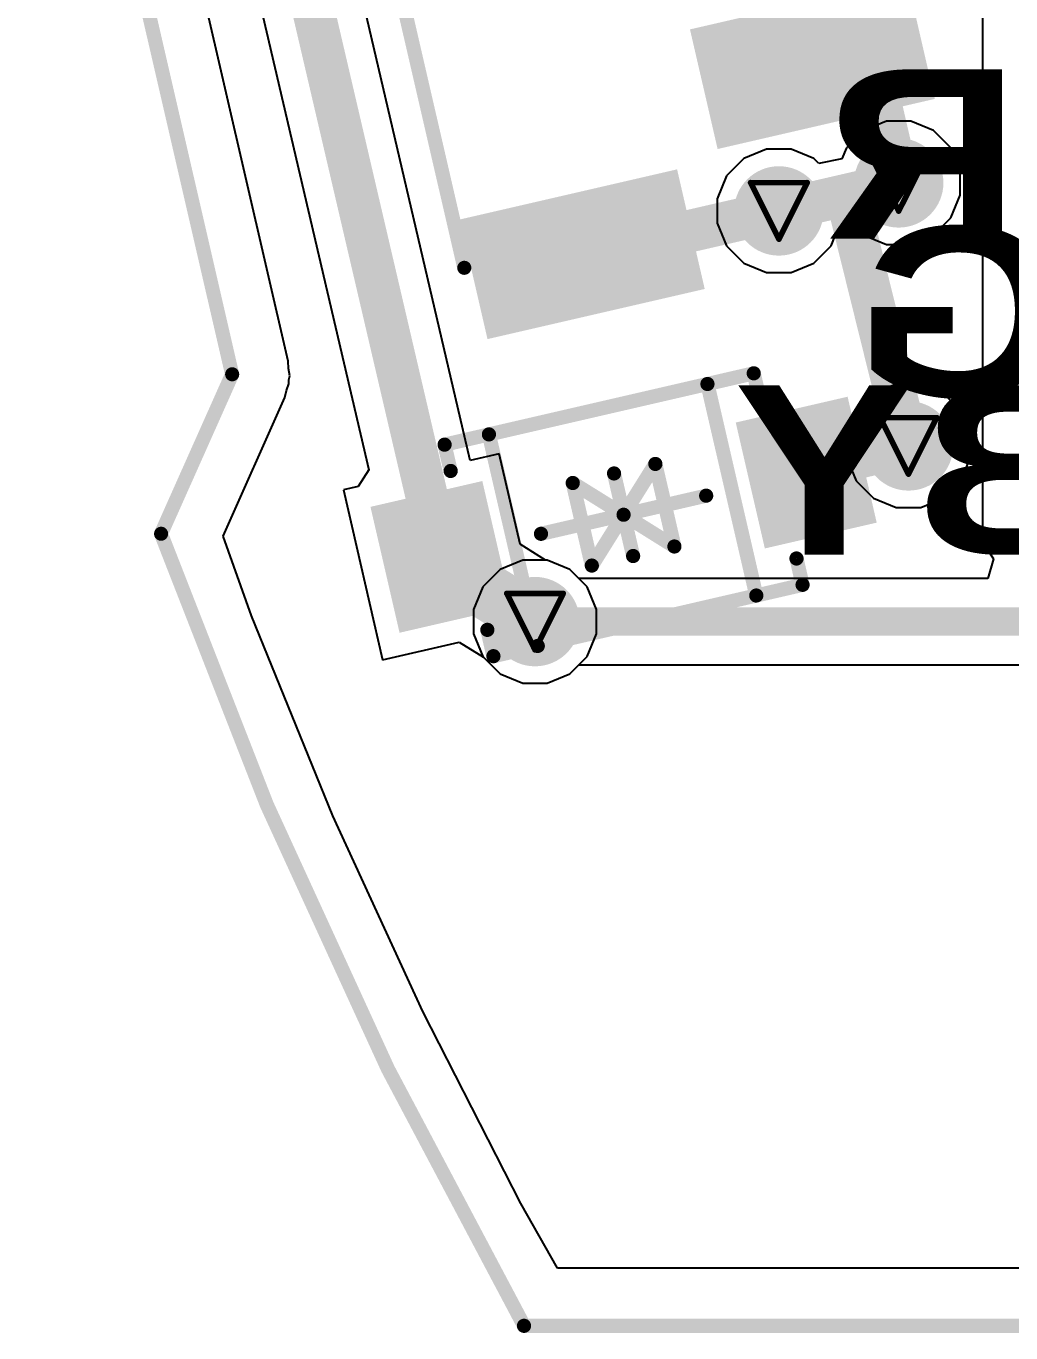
# Model space of a CAD drawing. Header units: inches. Extents: x -6 to 385, y -2 to 98.
# Drawn here: x -4.48 to 4.38, y -0.06 to 11.69 of the extents above; entities that cross this region are included whole.
import ezdxf

# ---------------------------------------------------------------- set-up
doc = ezdxf.new("R2010")
doc.units = ezdxf.units.IN
for name, color, linetype in [('Board outline', 216, 'Continuous'), ('Bottom Layer', 5, 'Continuous'), ('Bottom Overlay', 54, 'Continuous'), ('Bottom Paste', 16, 'Continuous'), ('Bottom Solder', 6, 'Continuous'), ('Drill Drawing', 1, 'Continuous'), ('Layer 1', 16, 'Continuous'), ('Layer 2', 76, 'Continuous'), ('Pad Holes', 156, 'Continuous'), ('Top Layer', 1, 'Continuous'), ('Top Solder', 216, 'Continuous'), ('Via Holes', 16, 'Continuous')]:
    doc.layers.add(name, color=color, linetype=linetype)
doc.styles.add('Arial Black_Bold', font='', dxfattribs={"height": 0.2})
doc.styles.get('Arial Black_Bold').set_extended_font_data('Arial Black', bold=True)

# ---------------------------------------------------------------- blocks, each defined once
blk = doc.blocks.new('SOD_123__B__D____________B_76')
at = {"layer": 'Bottom Layer'}
for points in [[(-1.22, -0.53), (-2.15, -0.53), (-2.15, 0.53), (-1.22, 0.53)], [(2.15, -0.53), (1.22, -0.53), (1.22, 0.53), (2.15, 0.53)]]:
    blk.add_hatch(color=5, dxfattribs=at).paths.add_polyline_path(points)
at = {"layer": 'Bottom Paste'}
for points in [[(-1.22, -0.53), (-2.15, -0.53), (-2.15, 0.53), (-1.22, 0.53)], [(2.15, -0.53), (1.22, -0.53), (1.22, 0.53), (2.15, 0.53)]]:
    blk.add_hatch(color=16, dxfattribs=at).paths.add_polyline_path(points)
at = {"layer": 'Bottom Solder'}
for points in [[(-1.169, -0.581), (-2.201, -0.581), (-2.201, 0.581), (-1.169, 0.581)], [(2.201, -0.581), (1.169, -0.581), (1.169, 0.581), (2.201, 0.581)]]:
    blk.add_hatch(color=6, dxfattribs=at).paths.add_polyline_path(points)
at = {"layer": 'Bottom Overlay'}
for points in [[(-1.426, 0.976, 0.127, 0.127, 0), (-1.426, 0.733, 0.127, 0.127, 0)], [(-1.426, 0.976, 0.127, 0.127, 0), (1.426, 0.976, 0.127, 0.127, 0)], [(-1.017, 0.976, 0.127, 0.127, 0), (-1.017, -0.976, 0.127, 0.127, 0)], [(0.999, 0.976, 0.127, 0.127, 0), (0.999, -0.976, 0.127, 0.127, 0)], [(1.426, 0.976, 0.127, 0.127, 0), (1.426, 0.733, 0.127, 0.127, 0)], [(-0.381, 0.381, 0.127, 0.127, 0), (0, 0, 0.127, 0.127, 0)], [(-0.381, 0.381, 0.127, 0.127, 0), (-0.381, -0.381, 0.127, 0.127, 0)], [(0, 0.381, 0.127, 0.127, 0), (0, -0.381, 0.127, 0.127, 0)], [(0, 0, 0.127, 0.127, 0), (0.381, 0.381, 0.127, 0.127, 0)], [(0.381, 0.381, 0.127, 0.127, 0), (0.381, -0.381, 0.127, 0.127, 0)], [(-0.762, 0, 0.127, 0.127, 0), (0.762, 0, 0.127, 0.127, 0)], [(-0.381, -0.381, 0.127, 0.127, 0), (0, 0, 0.127, 0.127, 0)], [(0, 0, 0.127, 0.127, 0), (0.381, -0.381, 0.127, 0.127, 0)], [(-1.426, -0.733, 0.127, 0.127, 0), (-1.426, -0.976, 0.127, 0.127, 0)], [(1.426, -0.733, 0.127, 0.127, 0), (1.426, -0.976, 0.127, 0.127, 0)], [(-1.426, -0.976, 0.127, 0.127, 0), (1.426, -0.976, 0.127, 0.127, 0)]]:
    blk.add_lwpolyline(points, format="xyseb", dxfattribs=at)
for points in [[(-1.458, 0.976, 0.0635, 0.0635, 1), (-1.394, 0.976, 0.0635, 0.0635, 1)], [(-1.458, 0.976, 0.0635, 0.0635, 1), (-1.394, 0.976, 0.0635, 0.0635, 1)], [(-1.049, 0.976, 0.0635, 0.0635, 1), (-0.985, 0.976, 0.0635, 0.0635, 1)], [(0.967, 0.976, 0.0635, 0.0635, 1), (1.031, 0.976, 0.0635, 0.0635, 1)], [(1.394, 0.976, 0.0635, 0.0635, 1), (1.458, 0.976, 0.0635, 0.0635, 1)], [(1.394, 0.976, 0.0635, 0.0635, 1), (1.458, 0.976, 0.0635, 0.0635, 1)], [(-1.458, 0.733, 0.0635, 0.0635, 1), (-1.394, 0.733, 0.0635, 0.0635, 1)], [(1.394, 0.733, 0.0635, 0.0635, 1), (1.458, 0.733, 0.0635, 0.0635, 1)], [(-0.413, 0.381, 0.0635, 0.0635, 1), (-0.349, 0.381, 0.0635, 0.0635, 1)], [(-0.413, 0.381, 0.0635, 0.0635, 1), (-0.349, 0.381, 0.0635, 0.0635, 1)], [(-0.032, 0.381, 0.0635, 0.0635, 1), (0.032, 0.381, 0.0635, 0.0635, 1)], [(0.349, 0.381, 0.0635, 0.0635, 1), (0.413, 0.381, 0.0635, 0.0635, 1)], [(0.349, 0.381, 0.0635, 0.0635, 1), (0.413, 0.381, 0.0635, 0.0635, 1)], [(-0.794, 0, 0.0635, 0.0635, 1), (-0.73, 0, 0.0635, 0.0635, 1)], [(-0.032, 0, 0.0635, 0.0635, 1), (0.032, 0, 0.0635, 0.0635, 1)], [(-0.032, 0, 0.0635, 0.0635, 1), (0.032, 0, 0.0635, 0.0635, 1)], [(-0.032, 0, 0.0635, 0.0635, 1), (0.032, 0, 0.0635, 0.0635, 1)], [(-0.032, 0, 0.0635, 0.0635, 1), (0.032, 0, 0.0635, 0.0635, 1)], [(0.73, 0, 0.0635, 0.0635, 1), (0.794, 0, 0.0635, 0.0635, 1)], [(-0.413, -0.381, 0.0635, 0.0635, 1), (-0.349, -0.381, 0.0635, 0.0635, 1)], [(-0.413, -0.381, 0.0635, 0.0635, 1), (-0.349, -0.381, 0.0635, 0.0635, 1)], [(-0.032, -0.381, 0.0635, 0.0635, 1), (0.032, -0.381, 0.0635, 0.0635, 1)], [(0.349, -0.381, 0.0635, 0.0635, 1), (0.413, -0.381, 0.0635, 0.0635, 1)], [(0.349, -0.381, 0.0635, 0.0635, 1), (0.413, -0.381, 0.0635, 0.0635, 1)], [(-1.458, -0.733, 0.0635, 0.0635, 1), (-1.394, -0.733, 0.0635, 0.0635, 1)], [(1.394, -0.733, 0.0635, 0.0635, 1), (1.458, -0.733, 0.0635, 0.0635, 1)], [(-1.458, -0.976, 0.0635, 0.0635, 1), (-1.394, -0.976, 0.0635, 0.0635, 1)], [(-1.458, -0.976, 0.0635, 0.0635, 1), (-1.394, -0.976, 0.0635, 0.0635, 1)], [(-1.049, -0.976, 0.0635, 0.0635, 1), (-0.985, -0.976, 0.0635, 0.0635, 1)], [(0.967, -0.976, 0.0635, 0.0635, 1), (1.031, -0.976, 0.0635, 0.0635, 1)], [(1.394, -0.976, 0.0635, 0.0635, 1), (1.458, -0.976, 0.0635, 0.0635, 1)], [(1.394, -0.976, 0.0635, 0.0635, 1), (1.458, -0.976, 0.0635, 0.0635, 1)]]:
    blk.add_lwpolyline(points, format="xyseb", close=True, dxfattribs=at)
blk = doc.blocks.new('TP12422673_B_104')
at = {"layer": 'Bottom Layer'}
for points in [[(-2, 2.1), (-2, 0.3), (-2.9, 0.3), (-2.9, 2.1)], [(2.9, 2.1), (2.9, 0.3), (2, 0.3), (2, 2.1)], [(-3.2, -0.3), (-3.2, -2.1), (-4.1, -2.1), (-4.1, -0.3)], [(4.1, -0.3), (4.1, -2.1), (3.2, -2.1), (3.2, -0.3)]]:
    blk.add_hatch(color=5, dxfattribs=at).paths.add_polyline_path(points)
at = {"layer": 'Bottom Paste'}
for points in [[(-2, 2.1), (-2, 0.3), (-2.9, 0.3), (-2.9, 2.1)], [(2.9, 2.1), (2.9, 0.3), (2, 0.3), (2, 2.1)], [(-3.2, -0.3), (-3.2, -2.1), (-4.1, -2.1), (-4.1, -0.3)], [(4.1, -0.3), (4.1, -2.1), (3.2, -2.1), (3.2, -0.3)]]:
    blk.add_hatch(color=16, dxfattribs=at).paths.add_polyline_path(points)
at = {"layer": 'Bottom Solder'}
for points in [[(-1.898, 2.202), (-1.898, 0.198), (-3.002, 0.198), (-3.002, 2.202)], [(3.002, 2.202), (3.002, 0.198), (1.898, 0.198), (1.898, 2.202)], [(-3.098, -0.198), (-3.098, -2.202), (-4.202, -2.202), (-4.202, -0.198)], [(4.202, -0.198), (4.202, -2.202), (3.098, -2.202), (3.098, -0.198)]]:
    blk.add_hatch(color=6, dxfattribs=at).paths.add_polyline_path(points)
h = blk.add_hatch(color=6, dxfattribs=at)
edge = h.paths.add_edge_path()
edge.add_arc((-1, 0.7), 0.102, 0, 360)
h = blk.add_hatch(color=6, dxfattribs=at)
edge = h.paths.add_edge_path()
edge.add_arc((1, 0.7), 0.102, 0, 360)
at = {"layer": 'Pad Holes'}
h = blk.add_hatch(color=7, dxfattribs=at)
edge = h.paths.add_edge_path()
edge.add_arc((-1, 0.7), 0.55, 0, 360)
h = blk.add_hatch(color=7, dxfattribs=at)
edge = h.paths.add_edge_path()
edge.add_arc((1, 0.7), 0.55, 0, 360)
at = {"layer": 'Top Solder'}
h = blk.add_hatch(color=216, dxfattribs=at)
edge = h.paths.add_edge_path()
edge.add_arc((-1, 0.7), 0.102, 0, 360)
h = blk.add_hatch(color=216, dxfattribs=at)
edge = h.paths.add_edge_path()
edge.add_arc((1, 0.7), 0.102, 0, 360)
at = {"layer": 'Bottom Overlay'}
for points in [[(-1.727, 1.727, 0.127, 0.127, 0), (1.753, 1.727, 0.127, 0.127, 0)], [(-3.187, 1.098, 0.127, 0.127, 0), (-3.187, 1.352, 0.127, 0.127, 0)], [(-3.06, 1.225, 0.127, 0.127, 0), (-3.187, 1.352, 0.127, 0.127, 0)], [(-3.187, 1.098, 0.127, 0.127, 0), (-3.06, 1.225, 0.127, 0.127, 0)], [(-3.429, -2.261, 0.127, 0.127, 0), (3.531, -2.261, 0.127, 0.127, 0)]]:
    blk.add_lwpolyline(points, format="xyseb", dxfattribs=at)
for points in [[(-1.759, 1.727, 0.0635, 0.0635, 1), (-1.695, 1.727, 0.0635, 0.0635, 1)], [(1.721, 1.727, 0.0635, 0.0635, 1), (1.784, 1.727, 0.0635, 0.0635, 1)], [(-3.218, 1.352, 0.0635, 0.0635, 1), (-3.155, 1.352, 0.0635, 0.0635, 1)], [(-3.218, 1.352, 0.0635, 0.0635, 1), (-3.155, 1.352, 0.0635, 0.0635, 1)], [(-3.091, 1.225, 0.0635, 0.0635, 1), (-3.028, 1.225, 0.0635, 0.0635, 1)], [(-3.091, 1.225, 0.0635, 0.0635, 1), (-3.028, 1.225, 0.0635, 0.0635, 1)], [(-3.218, 1.098, 0.0635, 0.0635, 1), (-3.155, 1.098, 0.0635, 0.0635, 1)], [(-3.218, 1.098, 0.0635, 0.0635, 1), (-3.155, 1.098, 0.0635, 0.0635, 1)], [(-3.461, -2.261, 0.0635, 0.0635, 1), (-3.397, -2.261, 0.0635, 0.0635, 1)], [(3.499, -2.261, 0.0635, 0.0635, 1), (3.562, -2.261, 0.0635, 0.0635, 1)]]:
    blk.add_lwpolyline(points, format="xyseb", close=True, dxfattribs=at)

msp = doc.modelspace()

# ---------------------------------------------------------------- hatches: boundary and pattern name
at = {"layer": 'Bottom Layer'}
h = msp.add_hatch(color=5, dxfattribs=at)
edge = h.paths.add_edge_path()
edge.add_arc((3.368, 10.277), 0.3, 0, 360)
h = msp.add_hatch(color=5, dxfattribs=at)
edge = h.paths.add_edge_path()
edge.add_arc((2.291, 10.025), 0.3, 0, 360)
h = msp.add_hatch(color=5, dxfattribs=at)
edge = h.paths.add_edge_path()
edge.add_arc((3.456, 7.912), 0.3, 0, 360)
h = msp.add_hatch(color=5, dxfattribs=at)
edge = h.paths.add_edge_path()
edge.add_arc((0.099, 6.332), 0.3, 0, 360)
at = {"layer": 'Bottom Solder'}
h = msp.add_hatch(color=6, dxfattribs=at)
edge = h.paths.add_edge_path()
edge.add_arc((3.368, 10.277), 0.402, 0, 360)
h = msp.add_hatch(color=6, dxfattribs=at)
edge = h.paths.add_edge_path()
edge.add_arc((2.291, 10.025), 0.402, 0, 360)
h = msp.add_hatch(color=6, dxfattribs=at)
edge = h.paths.add_edge_path()
edge.add_arc((3.456, 7.912), 0.402, 0, 360)
h = msp.add_hatch(color=6, dxfattribs=at)
edge = h.paths.add_edge_path()
edge.add_arc((0.099, 6.332), 0.402, 0, 360)
at = {"layer": 'Layer 1'}
h = msp.add_hatch(color=16, dxfattribs=at)
edge = h.paths.add_edge_path()
edge.add_arc((3.368, 10.277), 0.3, 0, 360)
h = msp.add_hatch(color=16, dxfattribs=at)
edge = h.paths.add_edge_path()
edge.add_arc((2.291, 10.025), 0.3, 0, 360)
h = msp.add_hatch(color=16, dxfattribs=at)
edge = h.paths.add_edge_path()
edge.add_arc((3.456, 7.912), 0.3, 0, 360)
h = msp.add_hatch(color=16, dxfattribs=at)
edge = h.paths.add_edge_path()
edge.add_arc((0.099, 6.332), 0.3, 0, 360)
at = {"layer": 'Layer 2'}
h = msp.add_hatch(color=76, dxfattribs=at)
edge = h.paths.add_edge_path()
edge.add_arc((3.368, 10.277), 0.3, 0, 360)
h = msp.add_hatch(color=76, dxfattribs=at)
edge = h.paths.add_edge_path()
edge.add_arc((2.291, 10.025), 0.3, 0, 360)
h = msp.add_hatch(color=76, dxfattribs=at)
edge = h.paths.add_edge_path()
edge.add_arc((3.456, 7.912), 0.3, 0, 360)
h = msp.add_hatch(color=76, dxfattribs=at)
edge = h.paths.add_edge_path()
edge.add_arc((0.099, 6.332), 0.3, 0, 360)
at = {"layer": 'Top Layer'}
h = msp.add_hatch(color=1, dxfattribs=at)
edge = h.paths.add_edge_path()
edge.add_arc((3.368, 10.277), 0.3, 0, 360)
h = msp.add_hatch(color=1, dxfattribs=at)
edge = h.paths.add_edge_path()
edge.add_arc((2.291, 10.025), 0.3, 0, 360)
h = msp.add_hatch(color=1, dxfattribs=at)
edge = h.paths.add_edge_path()
edge.add_arc((3.456, 7.912), 0.3, 0, 360)
h = msp.add_hatch(color=1, dxfattribs=at)
edge = h.paths.add_edge_path()
edge.add_arc((0.099, 6.332), 0.3, 0, 360)
at = {"layer": 'Top Solder'}
h = msp.add_hatch(color=216, dxfattribs=at)
edge = h.paths.add_edge_path()
edge.add_arc((3.368, 10.277), 0.402, 0, 360)
h = msp.add_hatch(color=216, dxfattribs=at)
edge = h.paths.add_edge_path()
edge.add_arc((2.291, 10.025), 0.402, 0, 360)
h = msp.add_hatch(color=216, dxfattribs=at)
edge = h.paths.add_edge_path()
edge.add_arc((3.456, 7.912), 0.402, 0, 360)
h = msp.add_hatch(color=216, dxfattribs=at)
edge = h.paths.add_edge_path()
edge.add_arc((0.099, 6.332), 0.402, 0, 360)
at = {"layer": 'Via Holes'}
h = msp.add_hatch(color=7, dxfattribs=at)
edge = h.paths.add_edge_path()
edge.add_arc((3.368, 10.277), 0.15, 0, 360)
h = msp.add_hatch(color=7, dxfattribs=at)
edge = h.paths.add_edge_path()
edge.add_arc((2.291, 10.025), 0.15, 0, 360)
h = msp.add_hatch(color=7, dxfattribs=at)
edge = h.paths.add_edge_path()
edge.add_arc((3.456, 7.912), 0.15, 0, 360)
h = msp.add_hatch(color=7, dxfattribs=at)
edge = h.paths.add_edge_path()
edge.add_arc((0.099, 6.332), 0.15, 0, 360)

# ---------------------------------------------------------------- linework, layer by layer
at = {"layer": 'Board outline'}
for points in [[(-4.412, 16.303, 0.127, 0.127, 0), (-2.624, 8.556, 0.127, 0.127, 0)], [(-3.263, 7.122, 0.127, 0.127, 0), (-2.624, 8.556, 0.127, 0.127, 0)], [(0, 0, 0.127, 0.127, -0.043144), (-3.263, 7.122, 0.127, 0.127, 0)], [(0, 0, 0.127, 0.127, 0), (23.374, 0, 0.127, 0.127, 0)]]:
    msp.add_lwpolyline(points, format="xyseb", dxfattribs=at)
for points in [[(-2.655, 8.556, 0.0635, 0.0635, 1), (-2.592, 8.556, 0.0635, 0.0635, 1)], [(-2.655, 8.556, 0.0635, 0.0635, 1), (-2.592, 8.556, 0.0635, 0.0635, 1)], [(-3.294, 7.122, 0.0635, 0.0635, 1), (-3.231, 7.122, 0.0635, 0.0635, 1)], [(-3.294, 7.122, 0.0635, 0.0635, 1), (-3.231, 7.122, 0.0635, 0.0635, 1)], [(-0.032, 0, 0.0635, 0.0635, 1), (0.032, 0, 0.0635, 0.0635, 1)], [(-0.032, 0, 0.0635, 0.0635, 1), (0.032, 0, 0.0635, 0.0635, 1)]]:
    msp.add_lwpolyline(points, format="xyseb", close=True, dxfattribs=at)
at = {"layer": 'Bottom Layer'}
for p, q in [((-2.119, 8.673), (-3.907, 16.419)), ((-2.957, 14.39), (-1.396, 7.698)), ((-0.484, 7.78), (-2.031, 14.413)), ((-2.117, 8.607), (-2.119, 8.673)), ((-2.106, 8.543), (-2.117, 8.607)), ((-2.136, 8.41), (-2.113, 8.471)), ((-2.114, 8.507), (-2.106, 8.543)), ((-2.113, 8.471), (-2.114, 8.507)), ((-2.705, 7.101), (-2.151, 8.346)), ((-2.151, 8.346), (-2.136, 8.41)), ((-0.223, 7.84), (-0.484, 7.78)), ((-0.036, 7.028), (-0.223, 7.84)), ((-1.396, 7.698), (-1.49, 7.547)), ((-1.49, 7.547), (-1.624, 7.516)), ((-1.624, 7.516), (-1.272, 5.988)), ((-2.449, 6.383), (-2.705, 7.101)), ((0.192, 6.886), (-0.036, 7.028)), ((0.209, 6.886), (0.192, 6.886)), ((0.413, 6.802), (0.209, 6.886)), ((0.568, 6.646), (0.413, 6.802)), ((0.653, 6.442), (0.568, 6.646)), ((-1.718, 4.587), (-2.449, 6.383)), ((0.653, 6.222), (0.653, 6.442)), ((-1.272, 5.988), (-0.582, 6.148)), ((-0.582, 6.148), (-0.365, 6.013)), ((0.568, 6.018), (0.653, 6.222)), ((-0.365, 6.013), (-0.215, 5.863)), ((0.413, 5.863), (0.568, 6.018)), ((-0.215, 5.863), (-0.011, 5.778)), ((-0.011, 5.778), (0.209, 5.778)), ((0.209, 5.778), (0.413, 5.863)), ((-0.91, 2.825), (-1.718, 4.587)), ((-0.028, 1.099), (-0.91, 2.825)), ((0.302, 0.518), (-0.028, 1.099)), ((4.95, 0.518), (0.302, 0.518))]:
    msp.add_line(p, q, dxfattribs=at)
for points in [[(-2.515, 14.492, 0.381, 0.381, 0), (-0.747, 6.914, 0.381, 0.381, 0)], [(2.592, 11.345, 0.381, 0.381, 0), (3.153, 11.208, 0.381, 0.381, 0)], [(3.153, 11.208, 0.381, 0.381, 0), (3.368, 10.277, 0.381, 0.381, 0)], [(2.897, 10.168, 0.381, 0.381, 0), (3.368, 10.277, 0.381, 0.381, 0)], [(2.29, 10.028, 0.381, 0.381, 0), (2.897, 10.168, 0.381, 0.381, 0)], [(2.897, 10.168, 0.381, 0.381, 0), (2.899, 10.161, 0.381, 0.381, 0)], [(2.899, 10.161, 0.381, 0.381, 0), (3.456, 7.912, 0.381, 0.381, 0)], [(2.899, 10.161, 0.381, 0.381, 0), (2.899, 10.161, 0.381, 0.381, 0)], [(1.218, 9.781, 0.381, 0.381, 0), (2.29, 10.028, 0.381, 0.381, 0)], [(0.524, 9.636, 0.381, 0.381, 0), (1.218, 9.781, 0.381, 0.381, 0)], [(2.798, 7.76, 0.381, 0.381, 0), (3.456, 7.912, 0.381, 0.381, 0)], [(2.536, 7.672, 0.381, 0.381, 0), (2.798, 7.76, 0.381, 0.381, 0)], [(-0.747, 6.914, 0.508, 0.508, 0), (-0.48, 6.694, 0.508, 0.508, 0)], [(-0.48, 6.694, 0.508, 0.508, 0), (0.098, 6.334, 0.508, 0.508, 0)]]:
    msp.add_lwpolyline(points, format="xyseb", dxfattribs=at)
for points in [[(2.497, 11.345, 0.191, 0.191, 1), (2.687, 11.345, 0.191, 0.191, 1)], [(3.058, 11.208, 0.191, 0.191, 1), (3.248, 11.208, 0.191, 0.191, 1)], [(3.058, 11.208, 0.191, 0.191, 1), (3.248, 11.208, 0.191, 0.191, 1)], [(3.273, 10.277, 0.191, 0.191, 1), (3.463, 10.277, 0.191, 0.191, 1)], [(3.273, 10.277, 0.191, 0.191, 1), (3.463, 10.277, 0.191, 0.191, 1)], [(2.802, 10.168, 0.191, 0.191, 1), (2.993, 10.168, 0.191, 0.191, 1)], [(2.802, 10.168, 0.191, 0.191, 1), (2.993, 10.168, 0.191, 0.191, 1)], [(2.802, 10.168, 0.191, 0.191, 1), (2.993, 10.168, 0.191, 0.191, 1)], [(2.804, 10.161, 0.191, 0.191, 1), (2.995, 10.161, 0.191, 0.191, 1)], [(2.804, 10.161, 0.191, 0.191, 1), (2.995, 10.161, 0.191, 0.191, 1)], [(2.804, 10.161, 0.191, 0.191, 1), (2.995, 10.161, 0.191, 0.191, 1)], [(2.804, 10.161, 0.191, 0.191, 1), (2.995, 10.161, 0.191, 0.191, 1)], [(2.195, 10.028, 0.191, 0.191, 1), (2.385, 10.028, 0.191, 0.191, 1)], [(2.195, 10.028, 0.191, 0.191, 1), (2.385, 10.028, 0.191, 0.191, 1)], [(1.123, 9.781, 0.191, 0.191, 1), (1.313, 9.781, 0.191, 0.191, 1)], [(1.123, 9.781, 0.191, 0.191, 1), (1.313, 9.781, 0.191, 0.191, 1)], [(0.428, 9.636, 0.191, 0.191, 1), (0.619, 9.636, 0.191, 0.191, 1)], [(3.361, 7.912, 0.191, 0.191, 1), (3.552, 7.912, 0.191, 0.191, 1)], [(3.361, 7.912, 0.191, 0.191, 1), (3.552, 7.912, 0.191, 0.191, 1)], [(2.703, 7.76, 0.191, 0.191, 1), (2.893, 7.76, 0.191, 0.191, 1)], [(2.703, 7.76, 0.191, 0.191, 1), (2.893, 7.76, 0.191, 0.191, 1)], [(2.441, 7.672, 0.191, 0.191, 1), (2.632, 7.672, 0.191, 0.191, 1)], [(-0.874, 6.914, 0.254, 0.254, 1), (-0.62, 6.914, 0.254, 0.254, 1)], [(-0.843, 6.914, 0.191, 0.191, 1), (-0.652, 6.914, 0.191, 0.191, 1)], [(-0.607, 6.694, 0.254, 0.254, 1), (-0.353, 6.694, 0.254, 0.254, 1)], [(-0.607, 6.694, 0.254, 0.254, 1), (-0.353, 6.694, 0.254, 0.254, 1)], [(-0.029, 6.334, 0.254, 0.254, 1), (0.225, 6.334, 0.254, 0.254, 1)]]:
    msp.add_lwpolyline(points, format="xyseb", close=True, dxfattribs=at)
at = {"layer": 'Drill Drawing'}
for points in [[(3.114, 10.531, 0.0508, 0.0508, 0), (3.622, 10.531, 0.0508, 0.0508, 0)], [(3.114, 10.531, 0.0508, 0.0508, 0), (3.368, 10.023, 0.0508, 0.0508, 0)], [(3.368, 10.023, 0.0508, 0.0508, 0), (3.622, 10.531, 0.0508, 0.0508, 0)], [(2.037, 10.279, 0.0508, 0.0508, 0), (2.545, 10.279, 0.0508, 0.0508, 0)], [(2.037, 10.279, 0.0508, 0.0508, 0), (2.291, 9.771, 0.0508, 0.0508, 0)], [(2.291, 9.771, 0.0508, 0.0508, 0), (2.545, 10.279, 0.0508, 0.0508, 0)], [(3.202, 8.166, 0.0508, 0.0508, 0), (3.71, 8.166, 0.0508, 0.0508, 0)], [(3.202, 8.166, 0.0508, 0.0508, 0), (3.456, 7.658, 0.0508, 0.0508, 0)], [(3.456, 7.658, 0.0508, 0.0508, 0), (3.71, 8.166, 0.0508, 0.0508, 0)], [(-0.155, 6.586, 0.0508, 0.0508, 0), (0.353, 6.586, 0.0508, 0.0508, 0)], [(-0.155, 6.586, 0.0508, 0.0508, 0), (0.099, 6.078, 0.0508, 0.0508, 0)], [(0.099, 6.078, 0.0508, 0.0508, 0), (0.353, 6.586, 0.0508, 0.0508, 0)]]:
    msp.add_lwpolyline(points, format="xyseb", dxfattribs=at)
for points in [[(3.101, 10.531, 0.0254, 0.0254, 1), (3.126, 10.531, 0.0254, 0.0254, 1)], [(3.101, 10.531, 0.0254, 0.0254, 1), (3.126, 10.531, 0.0254, 0.0254, 1)], [(3.609, 10.531, 0.0254, 0.0254, 1), (3.634, 10.531, 0.0254, 0.0254, 1)], [(3.609, 10.531, 0.0254, 0.0254, 1), (3.634, 10.531, 0.0254, 0.0254, 1)], [(2.024, 10.279, 0.0254, 0.0254, 1), (2.05, 10.279, 0.0254, 0.0254, 1)], [(2.024, 10.279, 0.0254, 0.0254, 1), (2.05, 10.279, 0.0254, 0.0254, 1)], [(2.532, 10.279, 0.0254, 0.0254, 1), (2.558, 10.279, 0.0254, 0.0254, 1)], [(2.532, 10.279, 0.0254, 0.0254, 1), (2.558, 10.279, 0.0254, 0.0254, 1)], [(3.355, 10.023, 0.0254, 0.0254, 1), (3.38, 10.023, 0.0254, 0.0254, 1)], [(3.355, 10.023, 0.0254, 0.0254, 1), (3.38, 10.023, 0.0254, 0.0254, 1)], [(2.278, 9.771, 0.0254, 0.0254, 1), (2.304, 9.771, 0.0254, 0.0254, 1)], [(2.278, 9.771, 0.0254, 0.0254, 1), (2.304, 9.771, 0.0254, 0.0254, 1)], [(3.19, 8.166, 0.0254, 0.0254, 1), (3.215, 8.166, 0.0254, 0.0254, 1)], [(3.19, 8.166, 0.0254, 0.0254, 1), (3.215, 8.166, 0.0254, 0.0254, 1)], [(3.698, 8.166, 0.0254, 0.0254, 1), (3.723, 8.166, 0.0254, 0.0254, 1)], [(3.698, 8.166, 0.0254, 0.0254, 1), (3.723, 8.166, 0.0254, 0.0254, 1)], [(3.444, 7.658, 0.0254, 0.0254, 1), (3.469, 7.658, 0.0254, 0.0254, 1)], [(3.444, 7.658, 0.0254, 0.0254, 1), (3.469, 7.658, 0.0254, 0.0254, 1)], [(-0.168, 6.586, 0.0254, 0.0254, 1), (-0.143, 6.586, 0.0254, 0.0254, 1)], [(-0.168, 6.586, 0.0254, 0.0254, 1), (-0.143, 6.586, 0.0254, 0.0254, 1)], [(0.34, 6.586, 0.0254, 0.0254, 1), (0.365, 6.586, 0.0254, 0.0254, 1)], [(0.34, 6.586, 0.0254, 0.0254, 1), (0.365, 6.586, 0.0254, 0.0254, 1)], [(0.086, 6.078, 0.0254, 0.0254, 1), (0.111, 6.078, 0.0254, 0.0254, 1)], [(0.086, 6.078, 0.0254, 0.0254, 1), (0.111, 6.078, 0.0254, 0.0254, 1)]]:
    msp.add_lwpolyline(points, format="xyseb", close=True, dxfattribs=at)
at = {"layer": 'Layer 1'}
for p, q in [((-2.119, 8.673), (-3.907, 16.419)), ((-2.117, 8.607), (-2.119, 8.673)), ((-2.106, 8.543), (-2.117, 8.607)), ((-2.136, 8.41), (-2.113, 8.471)), ((-2.114, 8.507), (-2.106, 8.543)), ((-2.113, 8.471), (-2.114, 8.507)), ((-2.705, 7.101), (-2.151, 8.346)), ((-2.151, 8.346), (-2.136, 8.41)), ((-2.449, 6.383), (-2.705, 7.101)), ((-0.011, 6.886), (-0.215, 6.802)), ((0.209, 6.886), (-0.011, 6.886)), ((0.413, 6.802), (0.209, 6.886)), ((-0.215, 6.802), (-0.371, 6.646)), ((0.568, 6.646), (0.413, 6.802)), ((-0.371, 6.646), (-0.455, 6.442)), ((0.653, 6.442), (0.568, 6.646)), ((-1.718, 4.587), (-2.449, 6.383)), ((-0.455, 6.442), (-0.455, 6.222)), ((0.653, 6.222), (0.653, 6.442)), ((-0.455, 6.222), (-0.371, 6.018)), ((0.568, 6.018), (0.653, 6.222)), ((-0.371, 6.018), (-0.215, 5.863)), ((0.413, 5.863), (0.568, 6.018)), ((-0.215, 5.863), (-0.011, 5.778)), ((-0.011, 5.778), (0.209, 5.778)), ((0.209, 5.778), (0.413, 5.863)), ((-0.91, 2.825), (-1.718, 4.587)), ((-0.028, 1.099), (-0.91, 2.825)), ((0.302, 0.518), (-0.028, 1.099)), ((22.856, 0.518), (0.302, 0.518))]:
    msp.add_line(p, q, dxfattribs=at)
at = {"layer": 'Layer 2'}
for p, q in [((-2.119, 8.673), (-3.907, 16.419)), ((3.258, 10.831), (3.054, 10.747)), ((3.478, 10.831), (3.258, 10.831)), ((3.682, 10.747), (3.478, 10.831)), ((3.054, 10.747), (2.898, 10.591)), ((3.837, 10.591), (3.682, 10.747)), ((2.181, 10.579), (1.977, 10.495)), ((2.401, 10.579), (2.181, 10.579)), ((2.605, 10.495), (2.401, 10.579)), ((2.898, 10.591), (2.858, 10.493)), ((3.922, 10.387), (3.837, 10.591)), ((1.977, 10.495), (1.821, 10.339)), ((2.65, 10.45), (2.605, 10.495)), ((2.858, 10.493), (2.65, 10.45)), ((3.922, 10.167), (3.922, 10.387)), ((1.821, 10.339), (1.737, 10.135)), ((1.737, 10.135), (1.737, 9.915)), ((3.837, 9.963), (3.922, 10.167)), ((1.737, 9.915), (1.821, 9.711)), ((3.682, 9.807), (3.837, 9.963)), ((2.76, 9.711), (2.801, 9.809)), ((2.801, 9.809), (3.009, 9.852)), ((3.009, 9.852), (3.054, 9.807)), ((3.054, 9.807), (3.258, 9.723)), ((3.478, 9.723), (3.682, 9.807)), ((1.821, 9.711), (1.977, 9.556)), ((2.605, 9.556), (2.76, 9.711)), ((3.258, 9.723), (3.478, 9.723)), ((1.977, 9.556), (2.181, 9.471)), ((2.401, 9.471), (2.605, 9.556)), ((2.181, 9.471), (2.401, 9.471)), ((-2.117, 8.607), (-2.119, 8.673)), ((-2.106, 8.543), (-2.117, 8.607)), ((-2.136, 8.41), (-2.113, 8.471)), ((-2.114, 8.507), (-2.106, 8.543)), ((-2.113, 8.471), (-2.114, 8.507)), ((3.346, 8.466), (3.142, 8.382)), ((3.566, 8.466), (3.346, 8.466)), ((3.77, 8.382), (3.566, 8.466)), ((-2.705, 7.101), (-2.151, 8.346)), ((-2.151, 8.346), (-2.136, 8.41)), ((3.142, 8.382), (2.987, 8.226)), ((3.926, 8.226), (3.77, 8.382)), ((2.987, 8.226), (2.902, 8.022)), ((4.01, 8.022), (3.926, 8.226)), ((2.902, 8.022), (2.902, 7.802)), ((4.01, 7.802), (4.01, 8.022)), ((2.902, 7.802), (2.987, 7.598)), ((3.926, 7.598), (4.01, 7.802)), ((2.987, 7.598), (3.142, 7.442)), ((3.77, 7.442), (3.926, 7.598)), ((3.142, 7.442), (3.346, 7.358)), ((3.566, 7.358), (3.77, 7.442)), ((3.346, 7.358), (3.566, 7.358)), ((-2.449, 6.383), (-2.705, 7.101)), ((-0.011, 6.886), (-0.215, 6.802)), ((0.209, 6.886), (-0.011, 6.886)), ((0.413, 6.802), (0.209, 6.886)), ((-0.215, 6.802), (-0.371, 6.646)), ((0.568, 6.646), (0.413, 6.802)), ((-0.371, 6.646), (-0.455, 6.442)), ((0.653, 6.442), (0.568, 6.646)), ((-1.718, 4.587), (-2.449, 6.383)), ((-0.455, 6.442), (-0.455, 6.222)), ((0.653, 6.222), (0.653, 6.442)), ((-0.455, 6.222), (-0.371, 6.018)), ((0.568, 6.018), (0.653, 6.222)), ((-0.371, 6.018), (-0.215, 5.863)), ((0.413, 5.863), (0.568, 6.018)), ((-0.215, 5.863), (-0.011, 5.778)), ((-0.011, 5.778), (0.209, 5.778)), ((0.209, 5.778), (0.413, 5.863)), ((-0.91, 2.825), (-1.718, 4.587)), ((-0.028, 1.099), (-0.91, 2.825)), ((0.302, 0.518), (-0.028, 1.099)), ((7.292, 0.518), (0.302, 0.518))]:
    msp.add_line(p, q, dxfattribs=at)
at = {"layer": 'Top Layer'}
for p, q in [((4.122, 38.687), (4.122, 7.148)), ((-2.119, 8.673), (-3.907, 16.419)), ((-2.117, 8.607), (-2.119, 8.673)), ((-2.106, 8.543), (-2.117, 8.607)), ((-2.136, 8.41), (-2.113, 8.471)), ((-2.114, 8.507), (-2.106, 8.543)), ((-2.113, 8.471), (-2.114, 8.507)), ((-2.705, 7.101), (-2.151, 8.346)), ((-2.151, 8.346), (-2.136, 8.41)), ((-2.449, 6.383), (-2.705, 7.101)), ((4.122, 7.148), (4.151, 7)), ((4.151, 7), (4.219, 6.898)), ((-0.011, 6.886), (-0.215, 6.802)), ((0.209, 6.886), (-0.011, 6.886)), ((0.413, 6.802), (0.209, 6.886)), ((4.219, 6.898), (4.169, 6.721)), ((-0.215, 6.802), (-0.371, 6.646)), ((0.494, 6.721), (0.413, 6.802)), ((4.169, 6.721), (0.494, 6.721)), ((-0.371, 6.646), (-0.455, 6.442)), ((-1.718, 4.587), (-2.449, 6.383)), ((-0.455, 6.442), (-0.455, 6.222)), ((-0.455, 6.222), (-0.371, 6.018)), ((-0.371, 6.018), (-0.215, 5.863)), ((0.413, 5.863), (0.494, 5.944)), ((0.494, 5.944), (16.578, 5.944)), ((-0.215, 5.863), (-0.011, 5.778)), ((-0.011, 5.778), (0.209, 5.778)), ((0.209, 5.778), (0.413, 5.863)), ((-0.91, 2.825), (-1.718, 4.587)), ((-0.028, 1.099), (-0.91, 2.825)), ((0.302, 0.518), (-0.028, 1.099)), ((4.95, 0.518), (0.302, 0.518))]:
    msp.add_line(p, q, dxfattribs=at)
for points in [[(0.099, 6.22, 0.254, 0.254, 0), (0.211, 6.332, 0.254, 0.254, 0)], [(0.211, 6.332, 0.254, 0.254, 0), (16.739, 6.332, 0.254, 0.254, 0)]]:
    msp.add_lwpolyline(points, format="xyseb", dxfattribs=at)
for points in [[(0.035, 6.22, 0.127, 0.127, 1), (0.162, 6.22, 0.127, 0.127, 1)], [(0.147, 6.332, 0.127, 0.127, 1), (0.274, 6.332, 0.127, 0.127, 1)], [(0.147, 6.332, 0.127, 0.127, 1), (0.274, 6.332, 0.127, 0.127, 1)]]:
    msp.add_lwpolyline(points, format="xyseb", close=True, dxfattribs=at)

# ---------------------------------------------------------------- block references
for name, p, rotation in [('TP12422673_B_104', (0.872, 13.462), 283), ('SOD_123__B__D____________B_76', (0.895, 7.293), 13)]:
    msp.add_blockref(name, p, dxfattribs=dict(rotation=rotation))

# ---------------------------------------------------------------- texts
at = {"layer": 'Bottom Overlay', "style": 'Arial Black_Bold', "text_generation_flag": 2}
for s, p in [('PWR', (8.386, 9.774)), ('CHG', (8.386, 8.356)), ('STBY', (8.386, 6.933))]:
    msp.add_text(s, height=1.524, dxfattribs=at).set_placement(p)

doc.saveas('drawing.dxf')
